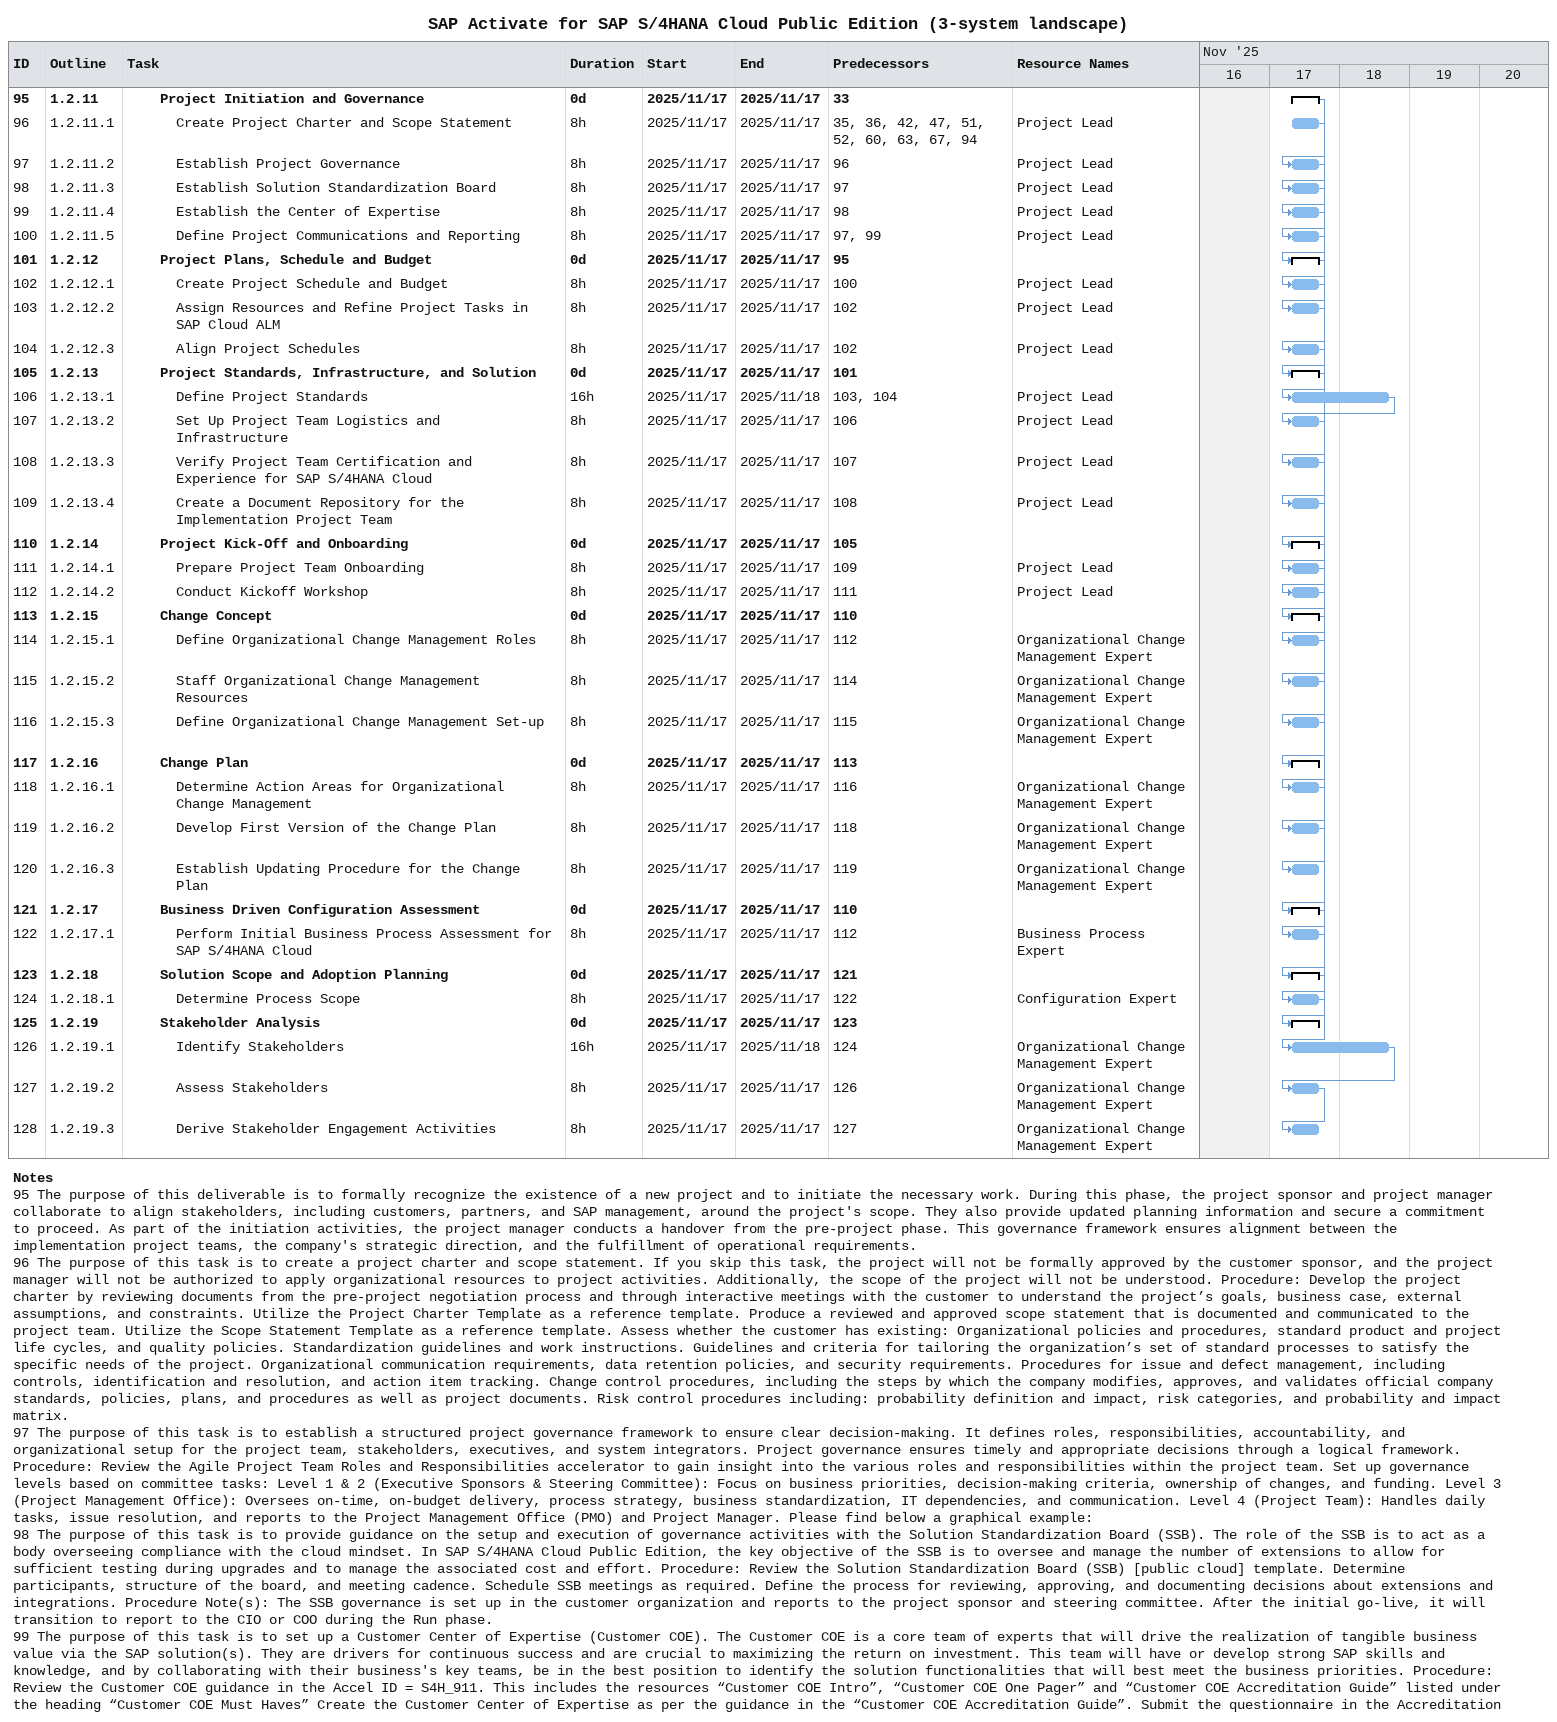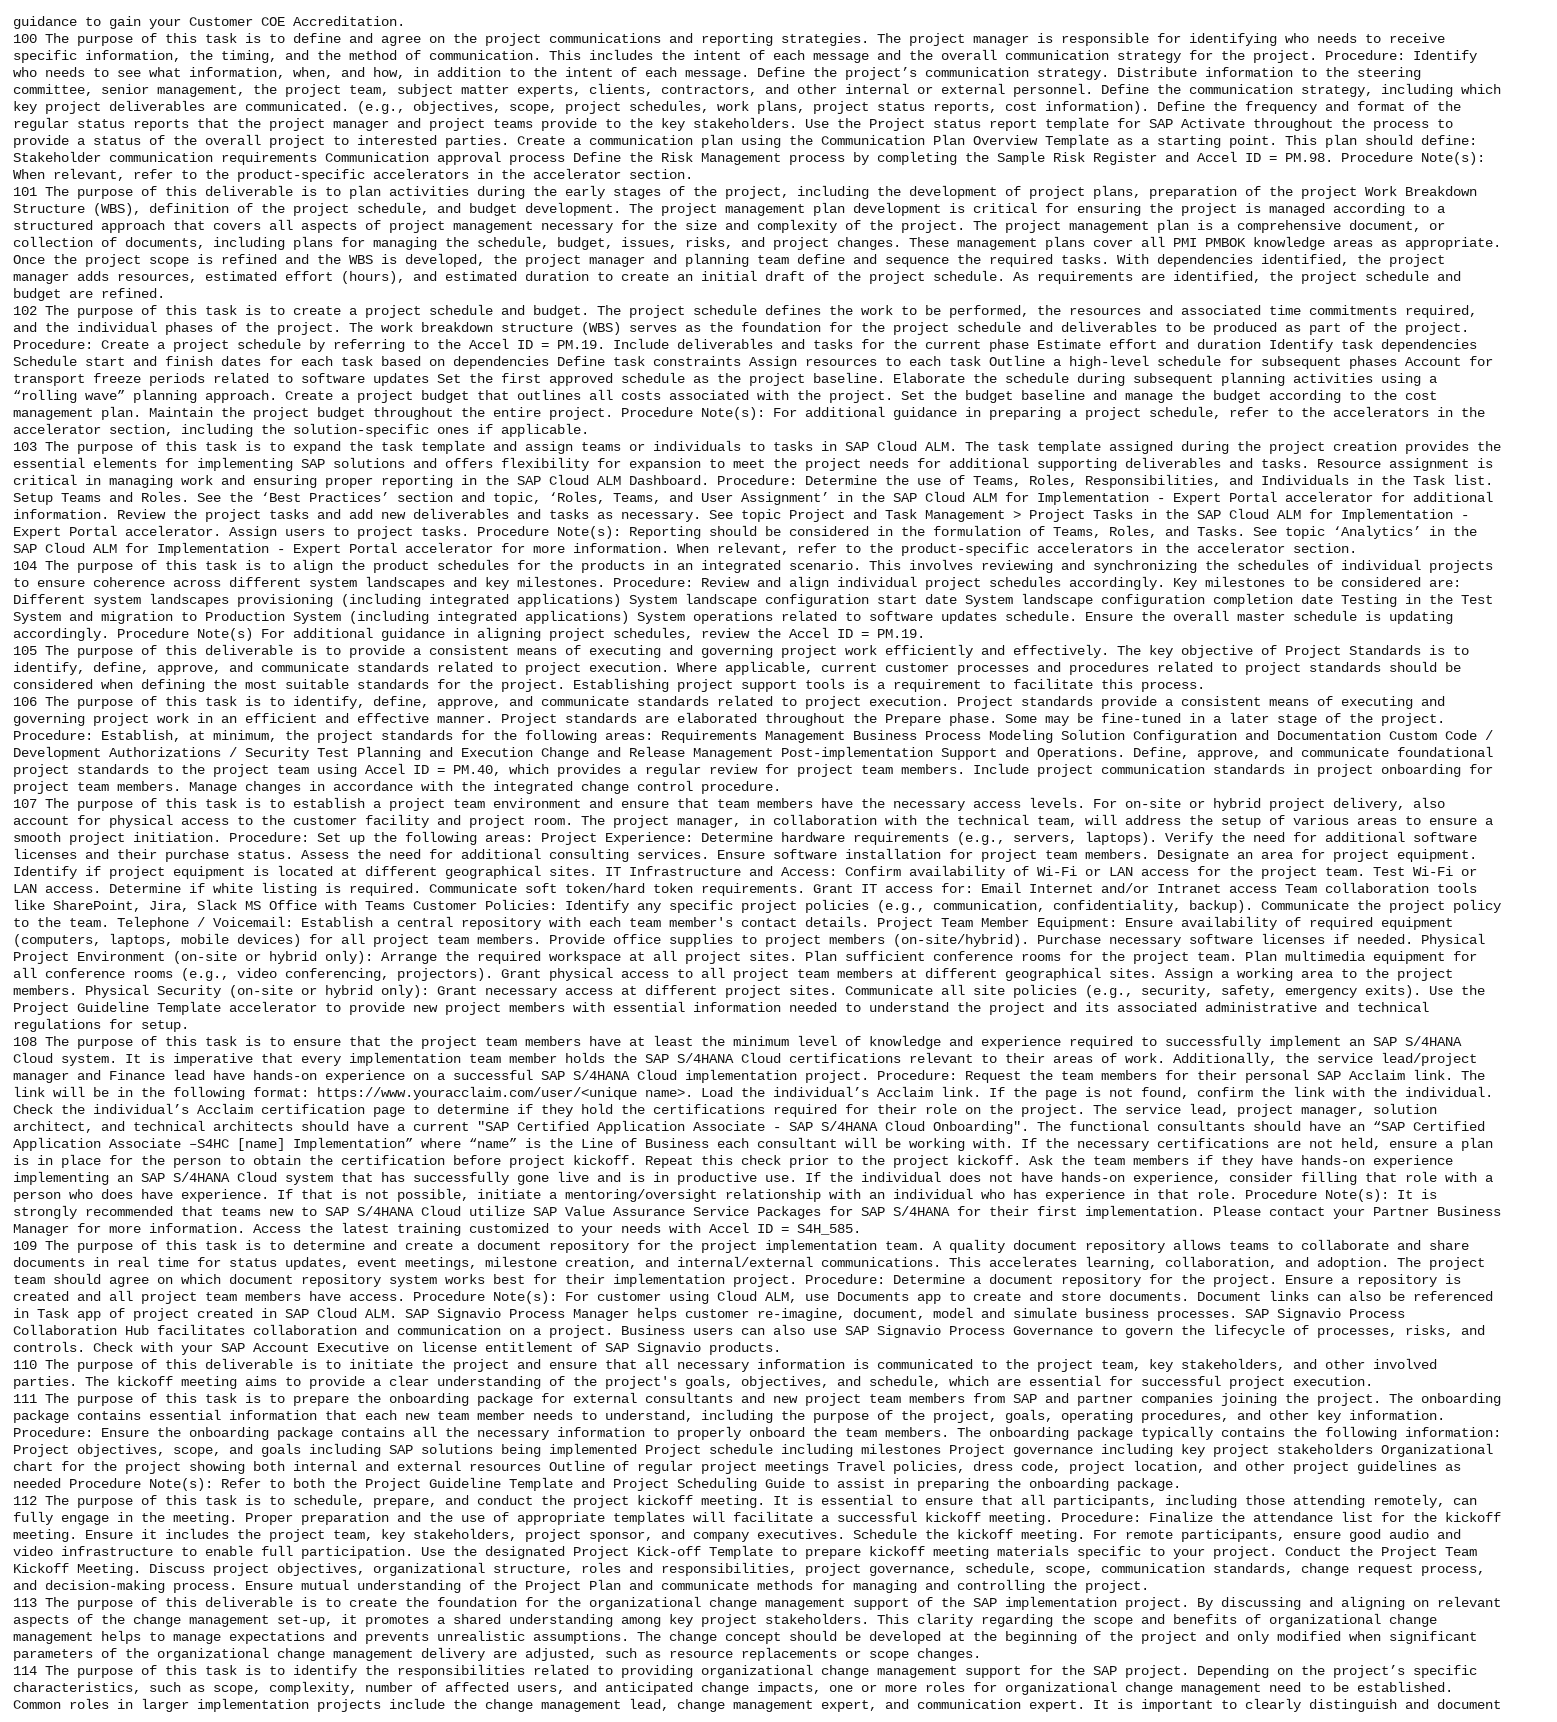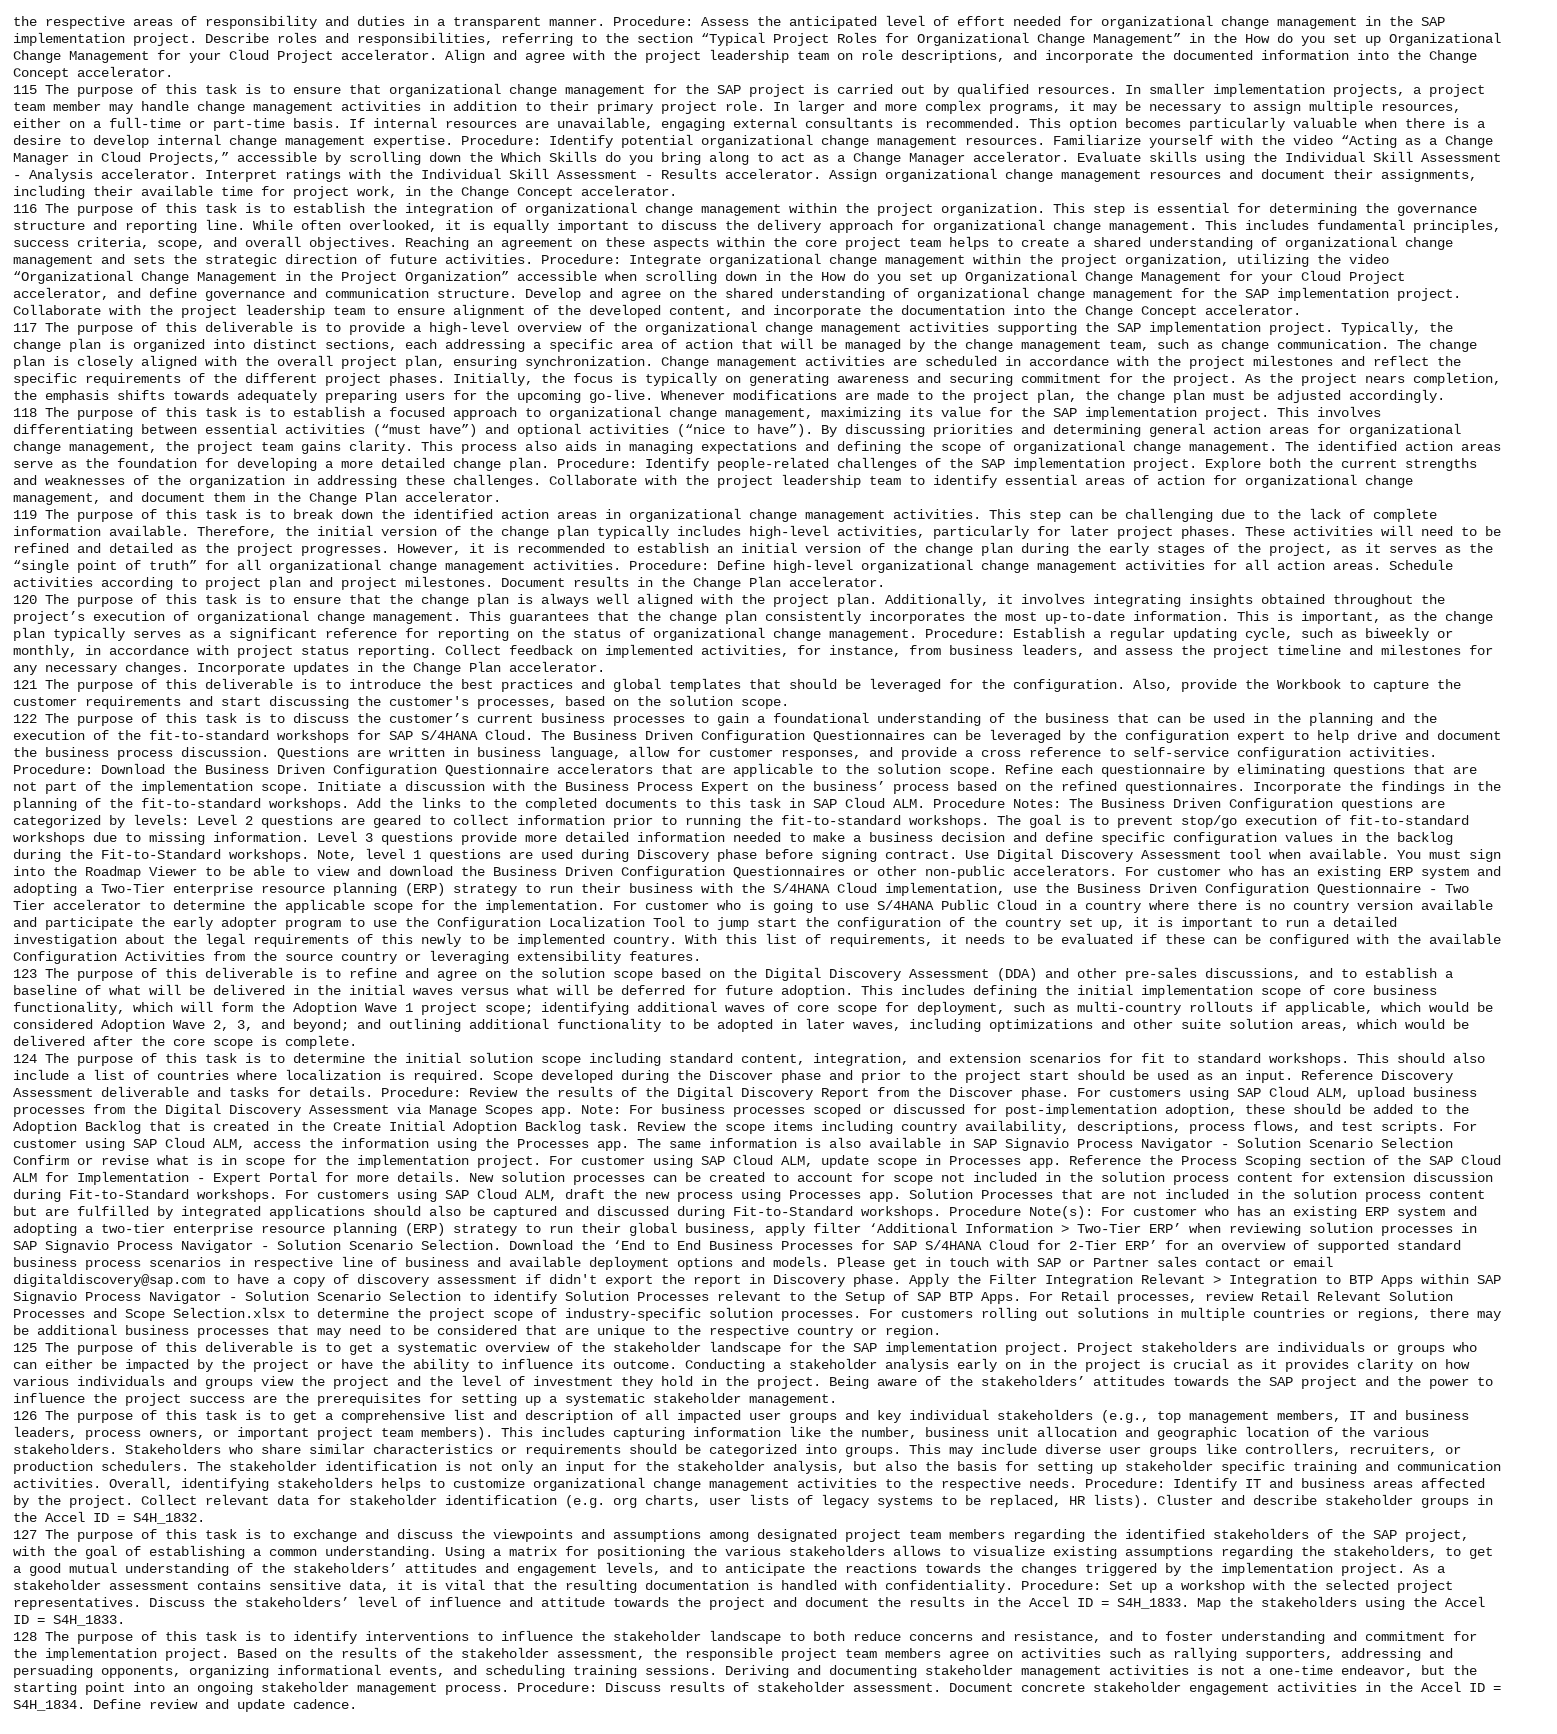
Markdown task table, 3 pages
SAP Activate for SAP S/4HANA Cloud Public Edition (3-system landscape)

| ID | WBS | Task | Duration | Start | Finish | Predecessors | Resources |
|---|---|---|---|---|---|---|---|
| 95 | 1.2.11 | **Project Initiation and Governance** | 0d | 2025-11-17 | 2025-11-17 | 33 |  |
| 96 | 1.2.11.1 | Create Project Charter and Scope Statement | 8h | 2025-11-17 | 2025-11-17 | 35, 36, 42, 47, 51, 52, 60, 63, 67, 94 | Project Lead |
| 97 | 1.2.11.2 | Establish Project Governance | 8h | 2025-11-17 | 2025-11-17 | 96 | Project Lead |
| 98 | 1.2.11.3 | Establish Solution Standardization Board | 8h | 2025-11-17 | 2025-11-17 | 97 | Project Lead |
| 99 | 1.2.11.4 | Establish the Center of Expertise | 8h | 2025-11-17 | 2025-11-17 | 98 | Project Lead |
| 100 | 1.2.11.5 | Define Project Communications and Reporting | 8h | 2025-11-17 | 2025-11-17 | 97, 99 | Project Lead |
| 101 | 1.2.12 | **Project Plans, Schedule and Budget** | 0d | 2025-11-17 | 2025-11-17 | 95 |  |
| 102 | 1.2.12.1 | Create Project Schedule and Budget | 8h | 2025-11-17 | 2025-11-17 | 100 | Project Lead |
| 103 | 1.2.12.2 | Assign Resources and Refine Project Tasks in SAP Cloud ALM | 8h | 2025-11-17 | 2025-11-17 | 102 | Project Lead |
| 104 | 1.2.12.3 | Align Project Schedules | 8h | 2025-11-17 | 2025-11-17 | 102 | Project Lead |
| 105 | 1.2.13 | **Project Standards, Infrastructure, and Solution** | 0d | 2025-11-17 | 2025-11-17 | 101 |  |
| 106 | 1.2.13.1 | Define Project Standards | 16h | 2025-11-17 | 2025-11-18 | 103, 104 | Project Lead |
| 107 | 1.2.13.2 | Set Up Project Team Logistics and Infrastructure | 8h | 2025-11-17 | 2025-11-17 | 106 | Project Lead |
| 108 | 1.2.13.3 | Verify Project Team Certification and Experience for SAP S/4HANA Cloud | 8h | 2025-11-17 | 2025-11-17 | 107 | Project Lead |
| 109 | 1.2.13.4 | Create a Document Repository for the Implementation Project Team | 8h | 2025-11-17 | 2025-11-17 | 108 | Project Lead |
| 110 | 1.2.14 | **Project Kick-Off and Onboarding** | 0d | 2025-11-17 | 2025-11-17 | 105 |  |
| 111 | 1.2.14.1 | Prepare Project Team Onboarding | 8h | 2025-11-17 | 2025-11-17 | 109 | Project Lead |
| 112 | 1.2.14.2 | Conduct Kickoff Workshop | 8h | 2025-11-17 | 2025-11-17 | 111 | Project Lead |
| 113 | 1.2.15 | **Change Concept** | 0d | 2025-11-17 | 2025-11-17 | 110 |  |
| 114 | 1.2.15.1 | Define Organizational Change Management Roles | 8h | 2025-11-17 | 2025-11-17 | 112 | Organizational Change Management Expert |
| 115 | 1.2.15.2 | Staff Organizational Change Management Resources | 8h | 2025-11-17 | 2025-11-17 | 114 | Organizational Change Management Expert |
| 116 | 1.2.15.3 | Define Organizational Change Management Set-up | 8h | 2025-11-17 | 2025-11-17 | 115 | Organizational Change Management Expert |
| 117 | 1.2.16 | **Change Plan** | 0d | 2025-11-17 | 2025-11-17 | 113 |  |
| 118 | 1.2.16.1 | Determine Action Areas for Organizational Change Management | 8h | 2025-11-17 | 2025-11-17 | 116 | Organizational Change Management Expert |
| 119 | 1.2.16.2 | Develop First Version of the Change Plan | 8h | 2025-11-17 | 2025-11-17 | 118 | Organizational Change Management Expert |
| 120 | 1.2.16.3 | Establish Updating Procedure for the Change Plan | 8h | 2025-11-17 | 2025-11-17 | 119 | Organizational Change Management Expert |
| 121 | 1.2.17 | **Business Driven Configuration Assessment** | 0d | 2025-11-17 | 2025-11-17 | 110 |  |
| 122 | 1.2.17.1 | Perform Initial Business Process Assessment for SAP S/4HANA Cloud | 8h | 2025-11-17 | 2025-11-17 | 112 | Business Process Expert |
| 123 | 1.2.18 | **Solution Scope and Adoption Planning** | 0d | 2025-11-17 | 2025-11-17 | 121 |  |
| 124 | 1.2.18.1 | Determine Process Scope | 8h | 2025-11-17 | 2025-11-17 | 122 | Configuration Expert |
| 125 | 1.2.19 | **Stakeholder Analysis** | 0d | 2025-11-17 | 2025-11-17 | 123 |  |
| 126 | 1.2.19.1 | Identify Stakeholders | 16h | 2025-11-17 | 2025-11-18 | 124 | Organizational Change Management Expert |
| 127 | 1.2.19.2 | Assess Stakeholders | 8h | 2025-11-17 | 2025-11-17 | 126 | Organizational Change Management Expert |
| 128 | 1.2.19.3 | Derive Stakeholder Engagement Activities | 8h | 2025-11-17 | 2025-11-17 | 127 | Organizational Change Management Expert |

Notes
- 95: The purpose of this deliverable is to formally recognize the existence of a new project and to initiate the necessary work. During this phase, the project sponsor and project manager collaborate to align stakeholders, including customers, partners, and SAP management, around the project's scope. They also provide updated planning information and secure a commitment to proceed. As part of the initiation activities, the project manager conducts a handover from the pre-project phase. This governance framework ensures alignment between the implementation project teams, the company's strategic direction, and the fulfillment of operational requirements.
- 96: The purpose of this task is to create a project charter and scope statement. If you skip this task, the project will not be formally approved by the customer sponsor, and the project manager will not be authorized to apply organizational resources to project activities. Additionally, the scope of the project will not be understood. Procedure: Develop the project charter by reviewing documents from the pre-project negotiation process and through interactive meetings with the customer to understand the project’s goals, business case, external assumptions, and constraints. Utilize the Project Charter Template as a reference template. Produce a reviewed and approved scope statement that is documented and communicated to the project team. Utilize the Scope Statement Template as a reference template. Assess whether the customer has existing: Organizational policies and procedures, standard product and project life cycles, and quality policies. Standardization guidelines and work instructions. Guidelines and criteria for tailoring the organization’s set of standard processes to satisfy the specific needs of the project. Organizational communication requirements, data retention policies, and security requirements. Procedures for issue and defect management, including controls, identification and resolution, and action item tracking. Change control procedures, including the steps by which the company modifies, approves, and validates official company standards, policies, plans, and procedures as well as project documents. Risk control procedures including: probability definition and impact, risk categories, and probability and impact matrix.
- 97: The purpose of this task is to establish a structured project governance framework to ensure clear decision-making. It defines roles, responsibilities, accountability, and organizational setup for the project team, stakeholders, executives, and system integrators. Project governance ensures timely and appropriate decisions through a logical framework. Procedure: Review the Agile Project Team Roles and Responsibilities accelerator to gain insight into the various roles and responsibilities within the project team. Set up governance levels based on committee tasks: Level 1 & 2 (Executive Sponsors & Steering Committee): Focus on business priorities, decision-making criteria, ownership of changes, and funding. Level 3 (Project Management Office): Oversees on-time, on-budget delivery, process strategy, business standardization, IT dependencies, and communication. Level 4 (Project Team): Handles daily tasks, issue resolution, and reports to the Project Management Office (PMO) and Project Manager. Please find below a graphical example:
- 98: The purpose of this task is to provide guidance on the setup and execution of governance activities with the Solution Standardization Board (SSB). The role of the SSB is to act as a body overseeing compliance with the cloud mindset. In SAP S/4HANA Cloud Public Edition, the key objective of the SSB is to oversee and manage the number of extensions to allow for sufficient testing during upgrades and to manage the associated cost and effort. Procedure: Review the Solution Standardization Board (SSB) [public cloud] template. Determine participants, structure of the board, and meeting cadence. Schedule SSB meetings as required. Define the process for reviewing, approving, and documenting decisions about extensions and integrations. Procedure Note(s): The SSB governance is set up in the customer organization and reports to the project sponsor and steering committee. After the initial go-live, it will transition to report to the CIO or COO during the Run phase.
- 99: The purpose of this task is to set up a Customer Center of Expertise (Customer COE). The Customer COE is a core team of experts that will drive the realization of tangible business value via the SAP solution(s). They are drivers for continuous success and are crucial to maximizing the return on investment. This team will have or develop strong SAP skills and knowledge, and by collaborating with their business's key teams, be in the best position to identify the solution functionalities that will best meet the business priorities. Procedure: Review the Customer COE guidance in the Accel ID = S4H_911. This includes the resources “Customer COE Intro”, “Customer COE One Pager” and “Customer COE Accreditation Guide” listed under the heading “Customer COE Must Haves” Create the Customer Center of Expertise as per the guidance in the “Customer COE Accreditation Guide”. Submit the questionnaire in the Accreditation guidance to gain your Customer COE Accreditation.
- 100: The purpose of this task is to define and agree on the project communications and reporting strategies. The project manager is responsible for identifying who needs to receive specific information, the timing, and the method of communication. This includes the intent of each message and the overall communication strategy for the project. Procedure: Identify who needs to see what information, when, and how, in addition to the intent of each message. Define the project’s communication strategy. Distribute information to the steering committee, senior management, the project team, subject matter experts, clients, contractors, and other internal or external personnel. Define the communication strategy, including which key project deliverables are communicated. (e.g., objectives, scope, project schedules, work plans, project status reports, cost information). Define the frequency and format of the regular status reports that the project manager and project teams provide to the key stakeholders. Use the Project status report template for SAP Activate throughout the process to provide a status of the overall project to interested parties. Create a communication plan using the Communication Plan Overview Template as a starting point. This plan should define: Stakeholder communication requirements Communication approval process Define the Risk Management process by completing the Sample Risk Register and Accel ID = PM.98. Procedure Note(s): When relevant, refer to the product-specific accelerators in the accelerator section.
- 101: The purpose of this deliverable is to plan activities during the early stages of the project, including the development of project plans, preparation of the project Work Breakdown Structure (WBS), definition of the project schedule, and budget development. The project management plan development is critical for ensuring the project is managed according to a structured approach that covers all aspects of project management necessary for the size and complexity of the project. The project management plan is a comprehensive document, or collection of documents, including plans for managing the schedule, budget, issues, risks, and project changes. These management plans cover all PMI PMBOK knowledge areas as appropriate. Once the project scope is refined and the WBS is developed, the project manager and planning team define and sequence the required tasks. With dependencies identified, the project manager adds resources, estimated effort (hours), and estimated duration to create an initial draft of the project schedule. As requirements are identified, the project schedule and budget are refined.
- 102: The purpose of this task is to create a project schedule and budget. The project schedule defines the work to be performed, the resources and associated time commitments required, and the individual phases of the project. The work breakdown structure (WBS) serves as the foundation for the project schedule and deliverables to be produced as part of the project. Procedure: Create a project schedule by referring to the Accel ID = PM.19. Include deliverables and tasks for the current phase Estimate effort and duration Identify task dependencies Schedule start and finish dates for each task based on dependencies Define task constraints Assign resources to each task Outline a high-level schedule for subsequent phases Account for transport freeze periods related to software updates Set the first approved schedule as the project baseline. Elaborate the schedule during subsequent planning activities using a “rolling wave” planning approach. Create a project budget that outlines all costs associated with the project. Set the budget baseline and manage the budget according to the cost management plan. Maintain the project budget throughout the entire project. Procedure Note(s): For additional guidance in preparing a project schedule, refer to the accelerators in the accelerator section, including the solution-specific ones if applicable.
- 103: The purpose of this task is to expand the task template and assign teams or individuals to tasks in SAP Cloud ALM. The task template assigned during the project creation provides the essential elements for implementing SAP solutions and offers flexibility for expansion to meet the project needs for additional supporting deliverables and tasks. Resource assignment is critical in managing work and ensuring proper reporting in the SAP Cloud ALM Dashboard. Procedure: Determine the use of Teams, Roles, Responsibilities, and Individuals in the Task list. Setup Teams and Roles. See the ‘Best Practices’ section and topic, ‘Roles, Teams, and User Assignment’ in the SAP Cloud ALM for Implementation - Expert Portal accelerator for additional information. Review the project tasks and add new deliverables and tasks as necessary. See topic Project and Task Management > Project Tasks in the SAP Cloud ALM for Implementation - Expert Portal accelerator. Assign users to project tasks. Procedure Note(s): Reporting should be considered in the formulation of Teams, Roles, and Tasks. See topic ‘Analytics’ in the SAP Cloud ALM for Implementation - Expert Portal accelerator for more information. When relevant, refer to the product-specific accelerators in the accelerator section.
- 104: The purpose of this task is to align the product schedules for the products in an integrated scenario. This involves reviewing and synchronizing the schedules of individual projects to ensure coherence across different system landscapes and key milestones. Procedure: Review and align individual project schedules accordingly. Key milestones to be considered are: Different system landscapes provisioning (including integrated applications) System landscape configuration start date System landscape configuration completion date Testing in the Test System and migration to Production System (including integrated applications) System operations related to software updates schedule. Ensure the overall master schedule is updating accordingly. Procedure Note(s) For additional guidance in aligning project schedules, review the Accel ID = PM.19.
- 105: The purpose of this deliverable is to provide a consistent means of executing and governing project work efficiently and effectively. The key objective of Project Standards is to identify, define, approve, and communicate standards related to project execution. Where applicable, current customer processes and procedures related to project standards should be considered when defining the most suitable standards for the project. Establishing project support tools is a requirement to facilitate this process.
- 106: The purpose of this task is to identify, define, approve, and communicate standards related to project execution. Project standards provide a consistent means of executing and governing project work in an efficient and effective manner. Project standards are elaborated throughout the Prepare phase. Some may be fine-tuned in a later stage of the project. Procedure: Establish, at minimum, the project standards for the following areas: Requirements Management Business Process Modeling Solution Configuration and Documentation Custom Code / Development Authorizations / Security Test Planning and Execution Change and Release Management Post-implementation Support and Operations. Define, approve, and communicate foundational project standards to the project team using Accel ID = PM.40, which provides a regular review for project team members. Include project communication standards in project onboarding for project team members. Manage changes in accordance with the integrated change control procedure.
- 107: The purpose of this task is to establish a project team environment and ensure that team members have the necessary access levels. For on-site or hybrid project delivery, also account for physical access to the customer facility and project room. The project manager, in collaboration with the technical team, will address the setup of various areas to ensure a smooth project initiation. Procedure: Set up the following areas: Project Experience: Determine hardware requirements (e.g., servers, laptops). Verify the need for additional software licenses and their purchase status. Assess the need for additional consulting services. Ensure software installation for project team members. Designate an area for project equipment. Identify if project equipment is located at different geographical sites. IT Infrastructure and Access: Confirm availability of Wi-Fi or LAN access for the project team. Test Wi-Fi or LAN access. Determine if white listing is required. Communicate soft token/hard token requirements. Grant IT access for: Email Internet and/or Intranet access Team collaboration tools like SharePoint, Jira, Slack MS Office with Teams Customer Policies: Identify any specific project policies (e.g., communication, confidentiality, backup). Communicate the project policy to the team. Telephone / Voicemail: Establish a central repository with each team member's contact details. Project Team Member Equipment: Ensure availability of required equipment (computers, laptops, mobile devices) for all project team members. Provide office supplies to project members (on-site/hybrid). Purchase necessary software licenses if needed. Physical Project Environment (on-site or hybrid only): Arrange the required workspace at all project sites. Plan sufficient conference rooms for the project team. Plan multimedia equipment for all conference rooms (e.g., video conferencing, projectors). Grant physical access to all project team members at different geographical sites. Assign a working area to the project members. Physical Security (on-site or hybrid only): Grant necessary access at different project sites. Communicate all site policies (e.g., security, safety, emergency exits). Use the Project Guideline Template accelerator to provide new project members with essential information needed to understand the project and its associated administrative and technical regulations for setup.
- 108: The purpose of this task is to ensure that the project team members have at least the minimum level of knowledge and experience required to successfully implement an SAP S/4HANA Cloud system. It is imperative that every implementation team member holds the SAP S/4HANA Cloud certifications relevant to their areas of work. Additionally, the service lead/project manager and Finance lead have hands-on experience on a successful SAP S/4HANA Cloud implementation project. Procedure: Request the team members for their personal SAP Acclaim link. The link will be in the following format: https://www.youracclaim.com/user/<unique name>. Load the individual’s Acclaim link. If the page is not found, confirm the link with the individual. Check the individual’s Acclaim certification page to determine if they hold the certifications required for their role on the project. The service lead, project manager, solution architect, and technical architects should have a current "SAP Certified Application Associate - SAP S/4HANA Cloud Onboarding". The functional consultants should have an “SAP Certified Application Associate –S4HC [name] Implementation” where “name” is the Line of Business each consultant will be working with. If the necessary certifications are not held, ensure a plan is in place for the person to obtain the certification before project kickoff. Repeat this check prior to the project kickoff. Ask the team members if they have hands-on experience implementing an SAP S/4HANA Cloud system that has successfully gone live and is in productive use. If the individual does not have hands-on experience, consider filling that role with a person who does have experience. If that is not possible, initiate a mentoring/oversight relationship with an individual who has experience in that role. Procedure Note(s): It is strongly recommended that teams new to SAP S/4HANA Cloud utilize SAP Value Assurance Service Packages for SAP S/4HANA for their first implementation. Please contact your Partner Business Manager for more information. Access the latest training customized to your needs with Accel ID = S4H_585.
- 109: The purpose of this task is to determine and create a document repository for the project implementation team. A quality document repository allows teams to collaborate and share documents in real time for status updates, event meetings, milestone creation, and internal/external communications. This accelerates learning, collaboration, and adoption. The project team should agree on which document repository system works best for their implementation project. Procedure: Determine a document repository for the project. Ensure a repository is created and all project team members have access. Procedure Note(s): For customer using Cloud ALM, use Documents app to create and store documents. Document links can also be referenced in Task app of project created in SAP Cloud ALM. SAP Signavio Process Manager helps customer re-imagine, document, model and simulate business processes. SAP Signavio Process Collaboration Hub facilitates collaboration and communication on a project. Business users can also use SAP Signavio Process Governance to govern the lifecycle of processes, risks, and controls. Check with your SAP Account Executive on license entitlement of SAP Signavio products.
- 110: The purpose of this deliverable is to initiate the project and ensure that all necessary information is communicated to the project team, key stakeholders, and other involved parties. The kickoff meeting aims to provide a clear understanding of the project's goals, objectives, and schedule, which are essential for successful project execution.
- 111: The purpose of this task is to prepare the onboarding package for external consultants and new project team members from SAP and partner companies joining the project. The onboarding package contains essential information that each new team member needs to understand, including the purpose of the project, goals, operating procedures, and other key information. Procedure: Ensure the onboarding package contains all the necessary information to properly onboard the team members. The onboarding package typically contains the following information: Project objectives, scope, and goals including SAP solutions being implemented Project schedule including milestones Project governance including key project stakeholders Organizational chart for the project showing both internal and external resources Outline of regular project meetings Travel policies, dress code, project location, and other project guidelines as needed Procedure Note(s): Refer to both the Project Guideline Template and Project Scheduling Guide to assist in preparing the onboarding package.
- 112: The purpose of this task is to schedule, prepare, and conduct the project kickoff meeting. It is essential to ensure that all participants, including those attending remotely, can fully engage in the meeting. Proper preparation and the use of appropriate templates will facilitate a successful kickoff meeting. Procedure: Finalize the attendance list for the kickoff meeting. Ensure it includes the project team, key stakeholders, project sponsor, and company executives. Schedule the kickoff meeting. For remote participants, ensure good audio and video infrastructure to enable full participation. Use the designated Project Kick-off Template to prepare kickoff meeting materials specific to your project. Conduct the Project Team Kickoff Meeting. Discuss project objectives, organizational structure, roles and responsibilities, project governance, schedule, scope, communication standards, change request process, and decision-making process. Ensure mutual understanding of the Project Plan and communicate methods for managing and controlling the project.
- 113: The purpose of this deliverable is to create the foundation for the organizational change management support of the SAP implementation project. By discussing and aligning on relevant aspects of the change management set-up, it promotes a shared understanding among key project stakeholders. This clarity regarding the scope and benefits of organizational change management helps to manage expectations and prevents unrealistic assumptions. The change concept should be developed at the beginning of the project and only modified when significant parameters of the organizational change management delivery are adjusted, such as resource replacements or scope changes.
- 114: The purpose of this task is to identify the responsibilities related to providing organizational change management support for the SAP project. Depending on the project’s specific characteristics, such as scope, complexity, number of affected users, and anticipated change impacts, one or more roles for organizational change management need to be established. Common roles in larger implementation projects include the change management lead, change management expert, and communication expert. It is important to clearly distinguish and document the respective areas of responsibility and duties in a transparent manner. Procedure: Assess the anticipated level of effort needed for organizational change management in the SAP implementation project. Describe roles and responsibilities, referring to the section “Typical Project Roles for Organizational Change Management” in the How do you set up Organizational Change Management for your Cloud Project accelerator. Align and agree with the project leadership team on role descriptions, and incorporate the documented information into the Change Concept accelerator.
- 115: The purpose of this task is to ensure that organizational change management for the SAP project is carried out by qualified resources. In smaller implementation projects, a project team member may handle change management activities in addition to their primary project role. In larger and more complex programs, it may be necessary to assign multiple resources, either on a full-time or part-time basis. If internal resources are unavailable, engaging external consultants is recommended. This option becomes particularly valuable when there is a desire to develop internal change management expertise. Procedure: Identify potential organizational change management resources. Familiarize yourself with the video “Acting as a Change Manager in Cloud Projects,” accessible by scrolling down the Which Skills do you bring along to act as a Change Manager accelerator. Evaluate skills using the Individual Skill Assessment - Analysis accelerator. Interpret ratings with the Individual Skill Assessment - Results accelerator. Assign organizational change management resources and document their assignments, including their available time for project work, in the Change Concept accelerator.
- 116: The purpose of this task is to establish the integration of organizational change management within the project organization. This step is essential for determining the governance structure and reporting line. While often overlooked, it is equally important to discuss the delivery approach for organizational change management. This includes fundamental principles, success criteria, scope, and overall objectives. Reaching an agreement on these aspects within the core project team helps to create a shared understanding of organizational change management and sets the strategic direction of future activities. Procedure: Integrate organizational change management within the project organization, utilizing the video “Organizational Change Management in the Project Organization” accessible when scrolling down in the How do you set up Organizational Change Management for your Cloud Project accelerator, and define governance and communication structure. Develop and agree on the shared understanding of organizational change management for the SAP implementation project. Collaborate with the project leadership team to ensure alignment of the developed content, and incorporate the documentation into the Change Concept accelerator.
- 117: The purpose of this deliverable is to provide a high-level overview of the organizational change management activities supporting the SAP implementation project. Typically, the change plan is organized into distinct sections, each addressing a specific area of action that will be managed by the change management team, such as change communication. The change plan is closely aligned with the overall project plan, ensuring synchronization. Change management activities are scheduled in accordance with the project milestones and reflect the specific requirements of the different project phases. Initially, the focus is typically on generating awareness and securing commitment for the project. As the project nears completion, the emphasis shifts towards adequately preparing users for the upcoming go-live. Whenever modifications are made to the project plan, the change plan must be adjusted accordingly.
- 118: The purpose of this task is to establish a focused approach to organizational change management, maximizing its value for the SAP implementation project. This involves differentiating between essential activities (“must have”) and optional activities (“nice to have”). By discussing priorities and determining general action areas for organizational change management, the project team gains clarity. This process also aids in managing expectations and defining the scope of organizational change management. The identified action areas serve as the foundation for developing a more detailed change plan. Procedure: Identify people-related challenges of the SAP implementation project. Explore both the current strengths and weaknesses of the organization in addressing these challenges. Collaborate with the project leadership team to identify essential areas of action for organizational change management, and document them in the Change Plan accelerator.
- 119: The purpose of this task is to break down the identified action areas in organizational change management activities. This step can be challenging due to the lack of complete information available. Therefore, the initial version of the change plan typically includes high-level activities, particularly for later project phases. These activities will need to be refined and detailed as the project progresses. However, it is recommended to establish an initial version of the change plan during the early stages of the project, as it serves as the “single point of truth” for all organizational change management activities. Procedure: Define high-level organizational change management activities for all action areas. Schedule activities according to project plan and project milestones. Document results in the Change Plan accelerator.
- 120: The purpose of this task is to ensure that the change plan is always well aligned with the project plan. Additionally, it involves integrating insights obtained throughout the project’s execution of organizational change management. This guarantees that the change plan consistently incorporates the most up-to-date information. This is important, as the change plan typically serves as a significant reference for reporting on the status of organizational change management. Procedure: Establish a regular updating cycle, such as biweekly or monthly, in accordance with project status reporting. Collect feedback on implemented activities, for instance, from business leaders, and assess the project timeline and milestones for any necessary changes. Incorporate updates in the Change Plan accelerator.
- 121: The purpose of this deliverable is to introduce the best practices and global templates that should be leveraged for the configuration. Also, provide the Workbook to capture the customer requirements and start discussing the customer's processes, based on the solution scope.
- 122: The purpose of this task is to discuss the customer’s current business processes to gain a foundational understanding of the business that can be used in the planning and the execution of the fit-to-standard workshops for SAP S/4HANA Cloud. The Business Driven Configuration Questionnaires can be leveraged by the configuration expert to help drive and document the business process discussion. Questions are written in business language, allow for customer responses, and provide a cross reference to self-service configuration activities. Procedure: Download the Business Driven Configuration Questionnaire accelerators that are applicable to the solution scope. Refine each questionnaire by eliminating questions that are not part of the implementation scope. Initiate a discussion with the Business Process Expert on the business’ process based on the refined questionnaires. Incorporate the findings in the planning of the fit-to-standard workshops. Add the links to the completed documents to this task in SAP Cloud ALM. Procedure Notes: The Business Driven Configuration questions are categorized by levels: Level 2 questions are geared to collect information prior to running the fit-to-standard workshops. The goal is to prevent stop/go execution of fit-to-standard workshops due to missing information. Level 3 questions provide more detailed information needed to make a business decision and define specific configuration values in the backlog during the Fit-to-Standard workshops. Note, level 1 questions are used during Discovery phase before signing contract. Use Digital Discovery Assessment tool when available. You must sign into the Roadmap Viewer to be able to view and download the Business Driven Configuration Questionnaires or other non-public accelerators. For customer who has an existing ERP system and adopting a Two-Tier enterprise resource planning (ERP) strategy to run their business with the S/4HANA Cloud implementation, use the Business Driven Configuration Questionnaire - Two Tier accelerator to determine the applicable scope for the implementation. For customer who is going to use S/4HANA Public Cloud in a country where there is no country version available and participate the early adopter program to use the Configuration Localization Tool to jump start the configuration of the country set up, it is important to run a detailed investigation about the legal requirements of this newly to be implemented country. With this list of requirements, it needs to be evaluated if these can be configured with the available Configuration Activities from the source country or leveraging extensibility features.
- 123: The purpose of this deliverable is to refine and agree on the solution scope based on the Digital Discovery Assessment (DDA) and other pre-sales discussions, and to establish a baseline of what will be delivered in the initial waves versus what will be deferred for future adoption. This includes defining the initial implementation scope of core business functionality, which will form the Adoption Wave 1 project scope; identifying additional waves of core scope for deployment, such as multi-country rollouts if applicable, which would be considered Adoption Wave 2, 3, and beyond; and outlining additional functionality to be adopted in later waves, including optimizations and other suite solution areas, which would be delivered after the core scope is complete.
- 124: The purpose of this task is to determine the initial solution scope including standard content, integration, and extension scenarios for fit to standard workshops. This should also include a list of countries where localization is required. Scope developed during the Discover phase and prior to the project start should be used as an input. Reference Discovery Assessment deliverable and tasks for details. Procedure: Review the results of the Digital Discovery Report from the Discover phase. For customers using SAP Cloud ALM, upload business processes from the Digital Discovery Assessment via Manage Scopes app. Note: For business processes scoped or discussed for post-implementation adoption, these should be added to the Adoption Backlog that is created in the Create Initial Adoption Backlog task. Review the scope items including country availability, descriptions, process flows, and test scripts. For customer using SAP Cloud ALM, access the information using the Processes app. The same information is also available in SAP Signavio Process Navigator - Solution Scenario Selection Confirm or revise what is in scope for the implementation project. For customer using SAP Cloud ALM, update scope in Processes app. Reference the Process Scoping section of the SAP Cloud ALM for Implementation - Expert Portal for more details. New solution processes can be created to account for scope not included in the solution process content for extension discussion during Fit-to-Standard workshops. For customers using SAP Cloud ALM, draft the new process using Processes app. Solution Processes that are not included in the solution process content but are fulfilled by integrated applications should also be captured and discussed during Fit-to-Standard workshops. Procedure Note(s): For customer who has an existing ERP system and adopting a two-tier enterprise resource planning (ERP) strategy to run their global business, apply filter ‘Additional Information > Two-Tier ERP’ when reviewing solution processes in SAP Signavio Process Navigator - Solution Scenario Selection. Download the ‘End to End Business Processes for SAP S/4HANA Cloud for 2-Tier ERP’ for an overview of supported standard business process scenarios in respective line of business and available deployment options and models. Please get in touch with SAP or Partner sales contact or email digitaldiscovery@sap.com to have a copy of discovery assessment if didn't export the report in Discovery phase. Apply the Filter Integration Relevant > Integration to BTP Apps within SAP Signavio Process Navigator - Solution Scenario Selection to identify Solution Processes relevant to the Setup of SAP BTP Apps. For Retail processes, review Retail Relevant Solution Processes and Scope Selection.xlsx to determine the project scope of industry-specific solution processes. For customers rolling out solutions in multiple countries or regions, there may be additional business processes that may need to be considered that are unique to the respective country or region.
- 125: The purpose of this deliverable is to get a systematic overview of the stakeholder landscape for the SAP implementation project. Project stakeholders are individuals or groups who can either be impacted by the project or have the ability to influence its outcome. Conducting a stakeholder analysis early on in the project is crucial as it provides clarity on how various individuals and groups view the project and the level of investment they hold in the project. Being aware of the stakeholders’ attitudes towards the SAP project and the power to influence the project success are the prerequisites for setting up a systematic stakeholder management.
- 126: The purpose of this task is to get a comprehensive list and description of all impacted user groups and key individual stakeholders (e.g., top management members, IT and business leaders, process owners, or important project team members). This includes capturing information like the number, business unit allocation and geographic location of the various stakeholders. Stakeholders who share similar characteristics or requirements should be categorized into groups. This may include diverse user groups like controllers, recruiters, or production schedulers. The stakeholder identification is not only an input for the stakeholder analysis, but also the basis for setting up stakeholder specific training and communication activities. Overall, identifying stakeholders helps to customize organizational change management activities to the respective needs. Procedure: Identify IT and business areas affected by the project. Collect relevant data for stakeholder identification (e.g. org charts, user lists of legacy systems to be replaced, HR lists). Cluster and describe stakeholder groups in the Accel ID = S4H_1832.
- 127: The purpose of this task is to exchange and discuss the viewpoints and assumptions among designated project team members regarding the identified stakeholders of the SAP project, with the goal of establishing a common understanding. Using a matrix for positioning the various stakeholders allows to visualize existing assumptions regarding the stakeholders, to get a good mutual understanding of the stakeholders’ attitudes and engagement levels, and to anticipate the reactions towards the changes triggered by the implementation project. As a stakeholder assessment contains sensitive data, it is vital that the resulting documentation is handled with confidentiality. Procedure: Set up a workshop with the selected project representatives. Discuss the stakeholders’ level of influence and attitude towards the project and document the results in the Accel ID = S4H_1833. Map the stakeholders using the Accel ID = S4H_1833.
- 128: The purpose of this task is to identify interventions to influence the stakeholder landscape to both reduce concerns and resistance, and to foster understanding and commitment for the implementation project. Based on the results of the stakeholder assessment, the responsible project team members agree on activities such as rallying supporters, addressing and persuading opponents, organizing informational events, and scheduling training sessions. Deriving and documenting stakeholder management activities is not a one-time endeavor, but the starting point into an ongoing stakeholder management process. Procedure: Discuss results of stakeholder assessment. Document concrete stakeholder engagement activities in the Accel ID = S4H_1834. Define review and update cadence.
